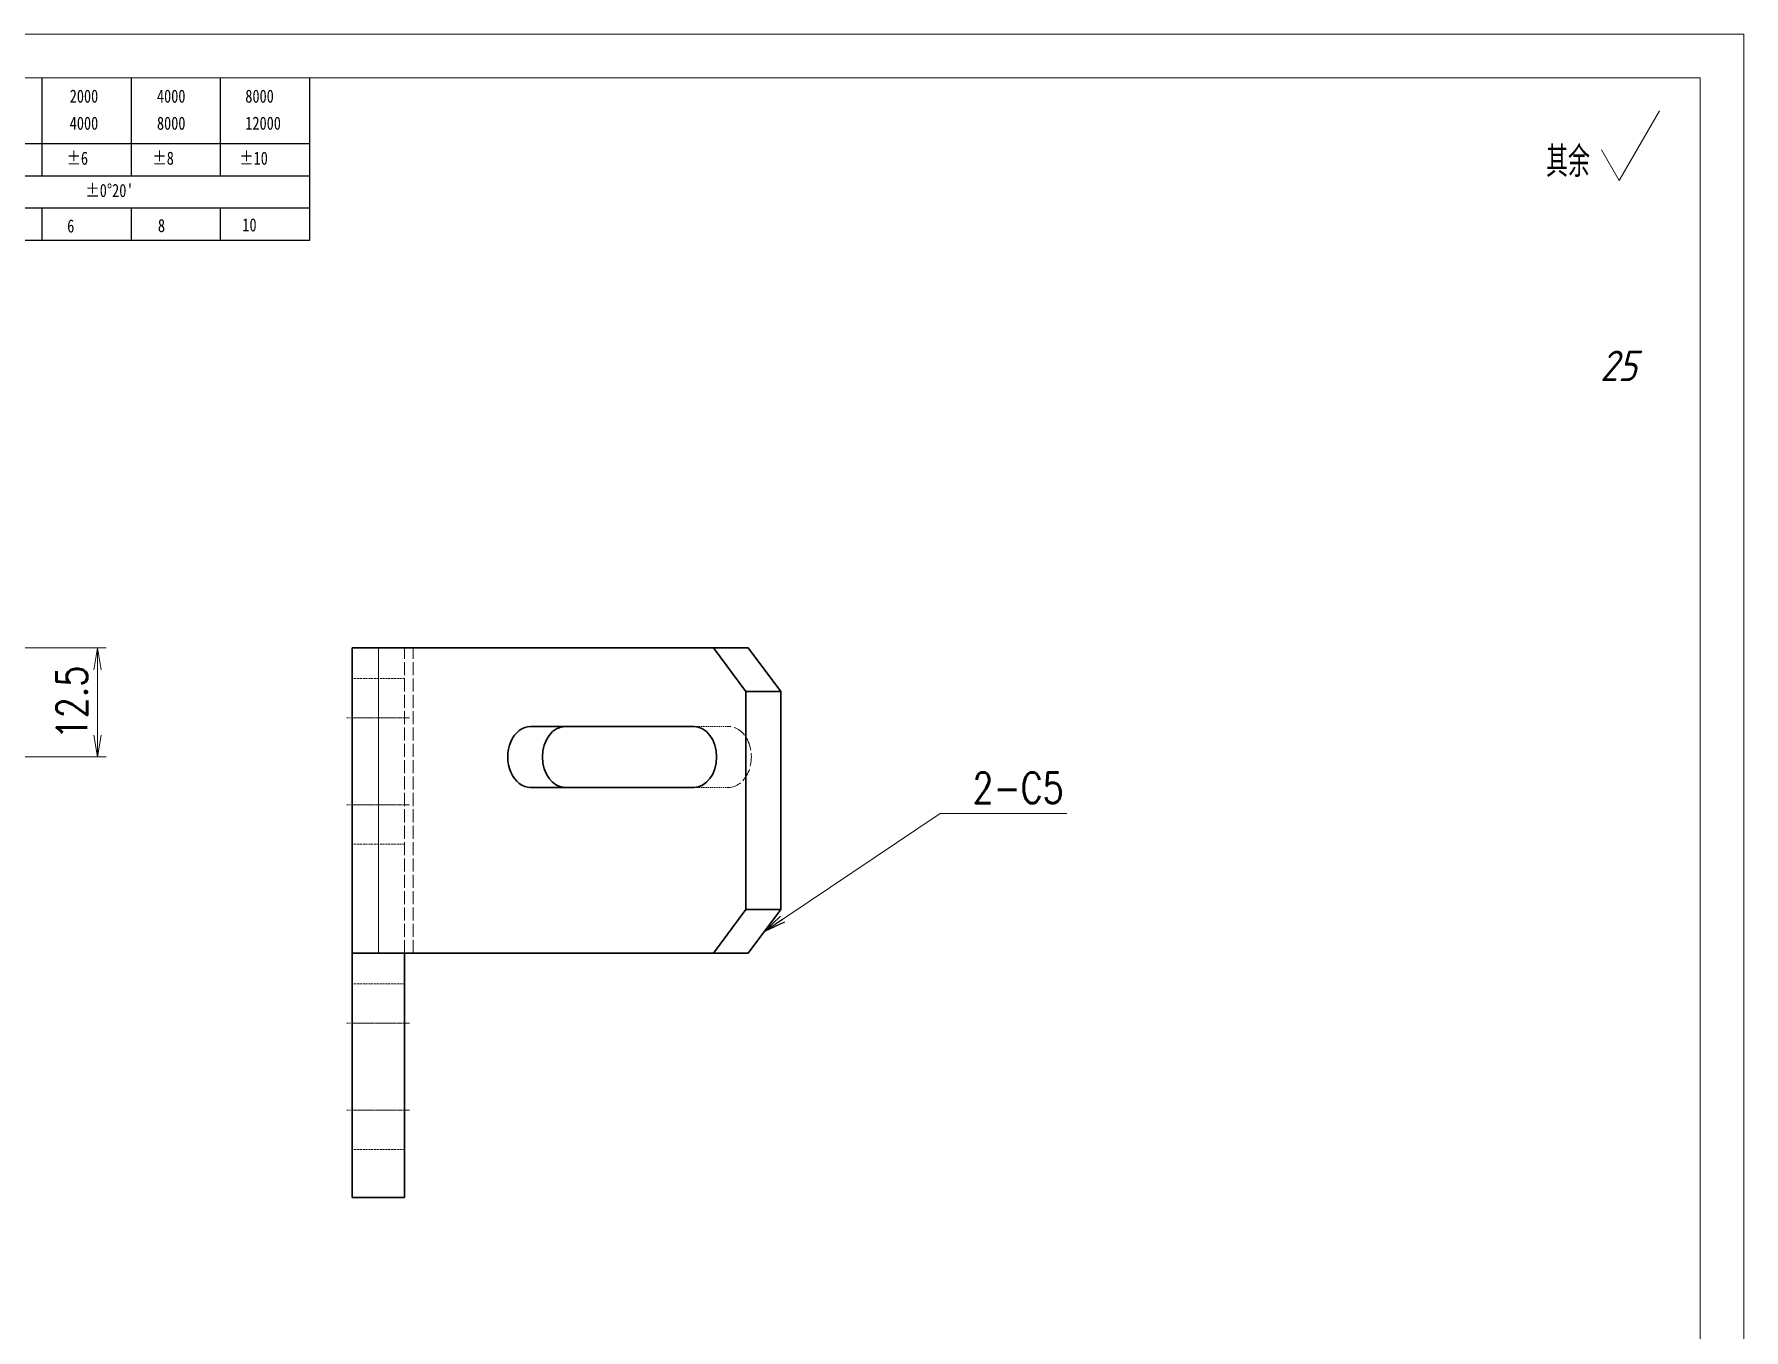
# Model space of a CAD drawing. Header units: millimetres. Extents: x -47800 to 104182, y -50696 to 46579.
# Drawn here: x -46500.4 to -46304.4, y 46110.3 to 46258.8 of the extents above; entities that cross this region are included whole.
import ezdxf
from ezdxf.enums import TextEntityAlignment as Align

# ---------------------------------------------------------------- set-up
doc = ezdxf.new("R2010")
doc.units = ezdxf.units.MM
doc.header["$LTSCALE"] = 0.5
for name, pattern in [('AM_ISO02W050x2', [3.75, 3, -0.75]), ('AM_ISO08W050x2', [9, 6, -0.75, 1.5, -0.75]), ('DOT2', [0.125, 0, -0.125])]:
    doc.linetypes.add(name, pattern=pattern)
for name, color, linetype, lineweight in [('中心线', 2, 'AM_ISO08W050x2', 18), ('图框', 7, 'Continuous', 18), ('标注线', 3, 'Continuous', 18), ('粗实线', 7, 'Continuous', 35), ('虚线', 1, 'AM_ISO02W050x2', 18)]:
    doc.layers.add(name, color=color, linetype=linetype, lineweight=lineweight)
doc.layers.add('图\\M+19E79\\M+195B6\\M+18E9A', color=7, linetype='Continuous')
doc.layers.add('打印', color=7, linetype='Continuous', lineweight=15, plot=False)
doc.layers.add('打印-禁用', color=7, linetype='Continuous', lineweight=15, plot=False)
doc.styles.add('DIM', font='romans.shx', dxfattribs={"width": 0.8, "bigfont": 'bigfont.shx'})
doc.styles.add('国标', font='simfang.ttf', dxfattribs={"width": 0.8})
doc.styles.add('机械长仿宋', font='gbenor.shx', dxfattribs={"height": 1, "bigfont": 'gbcbig.shx'})
doc.dimstyles.new('DEH 1-1', dxfattribs={"dimtxt": 3.5, "dimasz": 2.5, "dimexe": 1, "dimexo": 0.625, "dimgap": 1.2, "dimtad": 1, "dimtoh": 1, "dimdsep": 46, "dimtxsty": 'DIM', "dimblk": 'OPEN', "dimcen": 0, "dimclrd": 8, "dimclre": 8, "dimclrt": 2, "dimazin": 2, "dimtfac": 0.5, "dimtmove": 0, "dimatfit": 3, "dimldrblk": 'OPEN', "dimfxl": 0, "dimtolj": 2, "dimlwd": 18, "dimlwe": 18, "dimarcsym": 0})
doc.dimstyles.new('DEH 1-1$0', dxfattribs={"dimtxt": 3.5, "dimasz": 2.5, "dimexe": 1, "dimexo": 0.625, "dimgap": 1.2, "dimtad": 1, "dimzin": 9, "dimdsep": 46, "dimtxsty": 'DIM', "dimblk": 'OPEN', "dimcen": 0, "dimclrd": 8, "dimclre": 8, "dimclrt": 2, "dimazin": 2, "dimtfac": 0.5, "dimtmove": 0, "dimatfit": 3, "dimldrblk": 'OPEN', "dimfxl": 0, "dimtolj": 2, "dimlwd": 18, "dimlwe": 18, "dimarcsym": 0})

# ---------------------------------------------------------------- blocks, each defined once
blk = doc.blocks.new('GZDEH零件A3图框V01版')
at = {"layer": '图\\M+19E79\\M+195B6\\M+18E9A', "color": 9}
for p, q in [((3082.42, -1561.98), (3082.42, -1554.46)), ((3092.64, -1561.98), (3092.64, -1554.46)), ((3102.86, -1561.98), (3102.86, -1554.46)), ((3113.09, -1573.08), (3113.09, -1554.46)), ((2996.09, -1561.98), (3113.09, -1561.98)), ((3082.42, -1565.68), (3082.42, -1561.98)), ((3092.64, -1565.68), (3092.64, -1561.98)), ((3102.86, -1565.68), (3102.86, -1561.98)), ((2996.09, -1565.68), (3113.09, -1565.68)), ((2996.09, -1569.38), (3113.09, -1569.38)), ((3082.42, -1573.08), (3082.42, -1569.48)), ((3092.64, -1573.08), (3092.64, -1569.38)), ((3102.86, -1573.08), (3102.86, -1569.38)), ((2990.09, -1573.08), (3113.09, -1573.08))]:
    blk.add_line(p, q, dxfattribs=at)
at = {"layer": '图框', "linetype": 'Continuous'}
for p, q in [((3272.49, -1554.46), (2882.49, -1554.46)), ((3272.49, -1832.96), (3272.49, -1554.46))]:
    blk.add_line(p, q, dxfattribs=at)
at = {"layer": '打印-禁用', "linetype": 'Continuous'}
for p, q in [((3277.49, -1549.46), (2857.49, -1549.46)), ((3277.49, -1846.46), (3277.49, -1549.46))]:
    blk.add_line(p, q, dxfattribs=at)
at = {"layer": '图\\M+19E79\\M+195B6\\M+18E9A', "color": 9, "style": '国标', "width": 0.8}
for s, p in [('2000', (3085.57, -1557.31)), ('4000', (3095.57, -1557.31)), ('8000', (3105.7, -1557.31)), ('4000', (3085.57, -1560.41)), ('8000', (3095.57, -1560.41)), ('12000', (3105.7, -1560.41)), ('±6', (3085.22, -1564.42)), ('±8', (3095.06, -1564.42)), ('±10', (3105.02, -1564.42)), ("±0%%D20'", (3087.38, -1568.12)), ('6', (3085.28, -1572.19)), ('8', (3095.68, -1572.15)), ('10', (3105.36, -1572.06))]:
    blk.add_text(s, height=1.5, dxfattribs=at).set_placement(p)
blk = doc.blocks.new('DEH A3')
at = {"layer": '图框'}
blk.add_blockref('GZDEH零件A3图框V01版', (-2857.49, 1846.46), dxfattribs=at)
blk = doc.blocks.new('其余任何12.5')
at = {"layer": '标注线'}
for p, q in [((0, 0), (4.62, 8)), ((-2.02, 3.5), (0, 0))]:
    blk.add_line(p, q, dxfattribs=at)
at = {"layer": '标注线', "color": 7, "linetype": 'DOT2', "style": '机械长仿宋'}
blk.add_text('其余', height=3.5, dxfattribs=at).set_placement((-8.38, 0.4))
at = {"layer": '标注线', "color": 2, "style": '机械长仿宋', "oblique": 15}
blk.add_attdef('12.5', text='', height=3.5, dxfattribs=at).set_placement((2.03, -24.04), align=Align.BOTTOM_RIGHT)
blk = doc.blocks.new('_Open')
at = {"color": 0, "linetype": 'ByBlock', "lineweight": -2}
for p, q in [((-1, 0.167), (0, 0)), ((-1, -0.167), (0, 0)), ((0, 0), (-1, 0))]:
    blk.add_line(p, q, dxfattribs=at)
blk = doc.blocks.new('*D214')
at = {"layer": 'Defpoints', "color": 0, "transparency": 16777216}
for p in [(-46520.06, 46188.48), (-46493.09, 46188.48), (-46522.06, 46175.98)]:
    blk.add_point(p, dxfattribs=at)
at = {"layer": '标注线', "color": 8, "lineweight": 18, "transparency": 16777216}
for p, q in [((-46519.44, 46188.48), (-46492.09, 46188.48)), ((-46493.09, 46178.48), (-46493.09, 46185.98)), ((-46521.43, 46175.98), (-46492.09, 46175.98))]:
    blk.add_line(p, q, dxfattribs=at)
at = {"layer": '标注线', "color": 8, "lineweight": 18, "transparency": 16777216, "xscale": 2.5, "yscale": 2.5, "zscale": 2.5}
for p, rotation in [((-46493.09, 46188.48), 90), ((-46493.09, 46175.98), 270)]:
    blk.add_blockref('_Open', p, dxfattribs=dict(at, rotation=rotation))
at = {"layer": '标注线', "color": 2, "transparency": 16777216, "insert": (-46496.04, 46182.23), "char_height": 3.5, "attachment_point": 5, "rotation": 90, "style": 'DIM'}
blk.add_mtext('\\A2;12.5', dxfattribs=at)

msp = doc.modelspace()

# ---------------------------------------------------------------- linework, layer by layer
at = {"lineweight": 13}
msp.add_line((-46460.896, 46153.483), (-46460.896, 46188.483), dxfattribs=at)
at = {"layer": '中心线', "ltscale": 0.180005}
for p, q in [((-46457.324, 46180.483), (-46464.524, 46180.483)), ((-46457.324, 46170.483), (-46464.524, 46170.483)), ((-46457.324, 46145.483), (-46464.524, 46145.483)), ((-46457.324, 46135.483), (-46464.524, 46135.483))]:
    msp.add_line(p, q, dxfattribs=at)
at = {"layer": '打印'}
msp.add_lwpolyline([(-46724.366, 46258.823), (-46304.366, 46258.823), (-46304.366, 45961.823), (-46724.366, 45961.823)], close=True, dxfattribs=at)
at = {"layer": '粗实线', "lineweight": 35}
for p, q in [((-46463.923, 46153.483), (-46463.923, 46188.483)), ((-46422.498, 46188.483), (-46460.896, 46188.483)), ((-46463.923, 46153.483), (-46463.923, 46125.483)), ((-46460.896, 46153.483), (-46422.498, 46153.483)), ((-46457.923, 46153.483), (-46457.923, 46125.483))]:
    msp.add_line(p, q, dxfattribs=at)
at = {"layer": '粗实线', "lineweight": 35, "ltscale": 0.075684}
for p, q in [((-46463.923, 46188.483), (-46460.896, 46188.483)), ((-46463.923, 46153.483), (-46460.896, 46153.483))]:
    msp.add_line(p, q, dxfattribs=at)
at = {"layer": '粗实线', "lineweight": 35, "ltscale": 0.099536}
for p, q in [((-46422.498, 46188.483), (-46418.517, 46188.483)), ((-46418.758, 46183.483), (-46414.777, 46183.483)), ((-46418.758, 46158.483), (-46414.777, 46158.483)), ((-46422.498, 46153.483), (-46418.517, 46153.483))]:
    msp.add_line(p, q, dxfattribs=at)
at = {"layer": '粗实线', "lineweight": 35, "ltscale": 0.156104}
for p, q in [((-46422.498, 46188.483), (-46418.758, 46183.483)), ((-46414.777, 46183.483), (-46418.517, 46188.483)), ((-46418.758, 46158.483), (-46422.498, 46153.483)), ((-46414.777, 46158.483), (-46418.517, 46153.483))]:
    msp.add_line(p, q, dxfattribs=at)
at = {"layer": '粗实线', "lineweight": 35, "ltscale": 0.1875}
for p, q in [((-46418.758, 46175.983), (-46418.758, 46183.483)), ((-46414.777, 46183.483), (-46414.777, 46175.983))]:
    msp.add_line(p, q, dxfattribs=at)
at = {"layer": '粗实线', "lineweight": 35, "ltscale": 0.467554}
for p, q in [((-46424.744, 46179.483), (-46443.446, 46179.483)), ((-46443.446, 46172.483), (-46424.744, 46172.483))]:
    msp.add_line(p, q, dxfattribs=at)
at = {"layer": '粗实线', "lineweight": 35, "ltscale": 0.4375}
for p, q in [((-46418.758, 46158.483), (-46418.758, 46175.983)), ((-46414.777, 46175.983), (-46414.777, 46158.483))]:
    msp.add_line(p, q, dxfattribs=at)
at = {"layer": '粗实线', "lineweight": 35, "ltscale": 0.15}
msp.add_line((-46463.923, 46125.483), (-46457.923, 46125.483), dxfattribs=at)
at = {"layer": '粗实线', "lineweight": 35}
for centre, major_axis, start_param, end_param in [((-46443.446, 46175.983), (0, 3.5), 0, 3.1415927), ((-46439.464, 46175.983), (0, -3.5), 3.1415927, 6.2831853), ((-46424.744, 46175.983), (0, 3.5), 3.1415927, 6.2831853)]:
    msp.add_ellipse(centre, major_axis=major_axis, ratio=0.7481185, start_param=start_param, end_param=end_param, dxfattribs=at)
at = {"layer": '虚线'}
for p, q in [((-46457.923, 46153.483), (-46457.923, 46188.483)), ((-46456.914, 46153.483), (-46456.914, 46188.483))]:
    msp.add_line(p, q, dxfattribs=at)
at = {"layer": '虚线', "ltscale": 0.15}
for p, q in [((-46457.923, 46184.983), (-46463.923, 46184.983)), ((-46463.923, 46180.483), (-46457.923, 46180.483)), ((-46463.923, 46180.483), (-46457.923, 46180.483)), ((-46463.923, 46170.483), (-46457.923, 46170.483)), ((-46463.923, 46170.483), (-46457.923, 46170.483)), ((-46457.923, 46165.983), (-46463.923, 46165.983)), ((-46457.923, 46149.983), (-46463.923, 46149.983)), ((-46463.923, 46145.483), (-46457.923, 46145.483)), ((-46463.923, 46145.483), (-46457.923, 46145.483)), ((-46463.923, 46135.483), (-46457.923, 46135.483)), ((-46463.923, 46135.483), (-46457.923, 46135.483)), ((-46457.923, 46130.983), (-46463.923, 46130.983))]:
    msp.add_line(p, q, dxfattribs=at)
at = {"layer": '虚线', "ltscale": 0.099561}
for p, q in [((-46420.761, 46179.483), (-46424.744, 46179.483)), ((-46420.761, 46172.483), (-46424.744, 46172.483))]:
    msp.add_line(p, q, dxfattribs=at)
at = {"layer": '虚线'}
msp.add_ellipse((-46420.761, 46175.983), major_axis=(0, -3.5), ratio=0.7481185, start_param=0, end_param=3.1415927, dxfattribs=at)

# ---------------------------------------------------------------- block references
at = {"layer": '图框'}
msp.add_blockref('DEH A3', (-46724.366, 45961.823), dxfattribs=at)
at = {"layer": '标注线'}
msp.add_blockref('其余任何12.5', (-46318.662, 46242.058), dxfattribs=at).add_auto_attribs({'12.5': '25'})

# ---------------------------------------------------------------- texts
at = {"layer": '标注线', "color": 2, "insert": (-46392.781, 46170.695), "char_height": 3.5, "width": 34.66905, "attachment_point": 7, "style": 'DIM'}
msp.add_mtext('{\\Fromans,bigfont|c134;2-C5}', dxfattribs=at)

# ---------------------------------------------------------------- dimensions: what is measured, and where the dimension line sits
at = {"layer": '标注线'}
dim = msp.add_linear_dim(base=(-46493.088, 46188.483), p1=(-46522.056, 46175.983), p2=(-46520.065, 46188.483), angle=90, dimstyle='DEH 1-1$0', dxfattribs=at)
dim.commit()
dim.dimension.update_dxf_attribs({"geometry": '*D214', "text_midpoint": (-46496.038, 46182.233)})

# ---------------------------------------------------------------- leaders
at = {"layer": '标注线', "annotation_type": 0, "has_hookline": 1, "hookline_direction": 0, "text_width": 10.8}
msp.add_leader([(-46416.647, 46155.983), (-46396.481, 46169.495), (-46393.981, 46169.495)], dimstyle='DEH 1-1', override={"dimgap": 1.2, "dimtad": 1}, dxfattribs=at)

doc.saveas('drawing.dxf')
